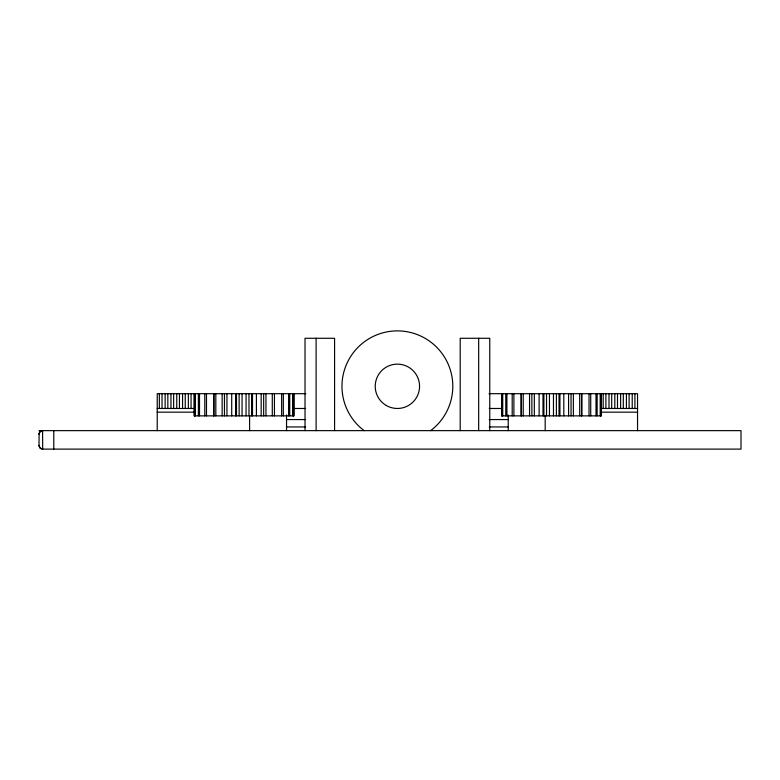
<?xml version="1.0" encoding="UTF-8"?>
<svg xmlns="http://www.w3.org/2000/svg" width="780" height="780" viewBox="0 0 780 780"><rect width="100%" height="100%" fill="white"/><g stroke="black" fill="none" stroke-linecap="round" stroke-linejoin="round"><path stroke-width="1.17" d="M39.41 445.419L39.02 445.419A3.695 3.695 0 0 0 42.695 449.114L42.578 430.648L40.365 431.467L39.107 433.475L39 445.419L40.053 448.003L42.578 449.114L741 449.114L741 430.638L39 430.638M305.789 393.695L157.228 393.695L157.228 430.638M488.992 393.695L637.543 393.695L637.543 430.638M157.228 408.476L194.698 408.476M293.641 408.476L305.555 408.476M489.226 408.476L502.32 408.476M601.126 408.476L637.543 408.476M157.228 412.171L194.698 412.171M601.292 412.171L637.543 412.171M286.543 419.562L305.555 419.562M489.226 419.562L508.228 419.562M286.543 426.943L305.575 426.943M489.206 426.943L508.228 426.943M39.41 434.333L39.02 434.333A3.695 3.695 0 0 1 42.695 430.638M634.91 393.695L634.91 408.476M632.219 393.695L632.219 408.476M629.109 393.695L629.109 408.476M626.418 393.695L626.418 408.476M623.308 393.695L623.308 408.476M620.617 393.695L620.617 408.476M617.497 393.695L617.497 408.476M614.816 393.695L614.816 408.476M611.696 393.695L611.696 408.476M609.005 393.695L609.005 408.476M605.894 393.695L605.894 408.476M603.203 393.695L603.203 408.476M601.302 393.695L601.302 415.867L501.618 415.867L501.618 393.695M601.136 393.695L601.136 415.867M600.688 393.695L600.688 415.867M600.191 393.695L600.191 415.867M597.139 393.695L597.139 415.867M596.008 393.695L596.008 415.867M590.723 393.695L590.723 415.867M589.027 393.695L589.027 415.867M581.841 393.695L581.841 415.867M581.548 393.695L581.548 415.867M579.696 393.695L579.696 415.867M573.368 393.695L573.368 415.867M571.048 393.695L571.048 415.867M568.581 393.695L568.581 415.867M563.803 393.695L563.803 415.867M559.923 393.695L559.923 415.867M559.026 393.695L559.026 415.867M556.393 393.695L556.393 415.867M553.468 393.695L553.468 415.867M549.451 393.695L549.451 415.867M546.526 393.695L546.526 415.867M545.181 415.633L545.181 430.638M543.894 393.695L543.894 415.867M542.997 393.695L542.997 415.867M539.117 393.695L539.117 415.867M534.339 393.695L534.339 415.867M531.872 393.695L531.872 415.867M529.552 393.695L529.552 415.867M523.224 393.695L523.224 415.867M521.371 393.695L521.371 415.867M521.079 393.695L521.079 415.867M513.893 393.695L513.893 415.867M512.197 393.695L512.197 415.867M508.228 414.979L508.228 430.638M506.912 393.695L506.912 415.867M505.781 393.695L505.781 415.867M502.729 393.695L502.729 415.867M502.232 393.695L502.232 415.867M501.784 393.695L501.784 415.867M489.762 430.638L489.762 338.276L460.2 338.276L460.2 430.638M478.676 338.276L478.676 430.638M334.581 430.638L334.581 338.276L305.019 338.276L305.019 430.638M316.105 338.276L316.105 430.638M293.904 393.695L293.904 415.867L194.21 415.867L194.21 393.695M293.738 393.695L293.738 415.867M293.29 393.695L293.29 415.867M292.783 393.695L292.783 415.867M289.741 393.695L289.741 415.867M288.61 393.695L288.61 415.867M286.543 414.979L286.543 430.638M283.325 393.695L283.325 415.867M281.629 393.695L281.629 415.867M274.443 393.695L274.443 415.867M272.288 393.695L272.288 415.867M265.96 393.695L265.96 415.867M263.65 393.695L263.65 415.867M261.173 393.695L261.173 415.867M256.406 393.695L256.406 415.867M252.515 393.695L252.515 415.867M251.628 393.695L251.628 415.867M249.6 415.633L249.6 430.638M248.986 393.695L248.986 415.867M246.061 393.695L246.061 415.867M242.053 393.695L242.053 415.867M239.128 393.695L239.128 415.867M236.486 393.695L236.486 415.867M235.599 393.695L235.599 415.867M231.709 393.695L231.709 415.867M226.941 393.695L226.941 415.867M224.464 393.695L224.464 415.867M222.154 393.695L222.154 415.867M215.826 393.695L215.826 415.867M213.964 393.695L213.964 415.867M213.671 393.695L213.671 415.867M206.486 393.695L206.486 415.867M204.789 393.695L204.789 415.867M199.505 393.695L199.505 415.867M198.374 393.695L198.374 415.867M195.332 393.695L195.332 415.867M194.834 393.695L194.834 415.867M194.376 393.695L194.376 415.867M191.051 393.695L191.051 408.476M188.36 393.695L188.36 408.476M185.25 393.695L185.25 408.476M182.559 393.695L182.559 408.476M179.449 393.695L179.449 408.476M176.758 393.695L176.758 408.476M173.638 393.695L173.638 408.476M170.957 393.695L170.957 408.476M167.836 393.695L167.836 408.476M165.145 393.695L165.145 408.476M162.035 393.695L162.035 408.476M159.344 393.695L159.344 408.476M53.781 430.638L53.781 449.114M364.172 430.667A55.419 55.419 0 0 1 356.382 349.031A55.419 55.419 0 0 1 438.399 349.031A55.419 55.419 0 0 1 430.599 430.667M386.305 405.502A22.171 22.171 0 0 0 419.562 386.305A22.171 22.171 0 0 0 386.305 367.107A22.171 22.171 0 0 0 386.305 405.502"/></g></svg>
